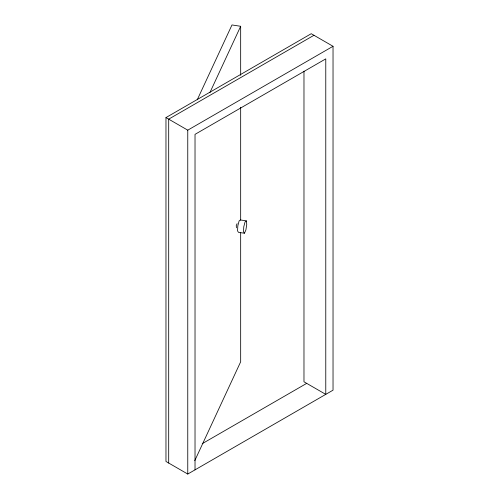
<?xml version="1.0" encoding="UTF-8"?>
<svg xmlns="http://www.w3.org/2000/svg" width="499" height="499" viewBox="0 0 499 499"><rect width="100%" height="100%" fill="white"/><g stroke="black" fill="none" stroke-linecap="round" stroke-linejoin="round"><path stroke-width="0.75" d="M244.441 233.245L245.882 229.989L246.743 224.488L246.375 220.882L240.424 219.959L239.102 220.963L237.823 225.829L237.549 230.881L238.485 232.328L244.441 233.245L243.506 231.804L243.78 226.752L245.059 221.887L246.375 220.882M197.236 99.812L231.985 24.95L240.668 26.291L240.668 75.337M209.854 92.683L240.668 26.291M194.772 460.671L240.668 361.794L240.668 232.578M237.1 223.652L236.233 225.617L236.451 227.787M165.967 117.583L311.239 33.707L333.033 46.288L333.033 390.174L187.761 474.05L165.967 461.469L165.967 117.583L187.761 130.164L333.033 46.288M313.965 35.279L168.693 119.155L168.693 463.041M202.238 443.673L306.704 383.363M303.978 71.201L303.978 381.791L325.772 394.372L325.772 58.87L195.022 134.356L195.022 469.858M240.668 107.248L240.668 220.121M187.761 130.164L187.761 474.05"/></g></svg>
